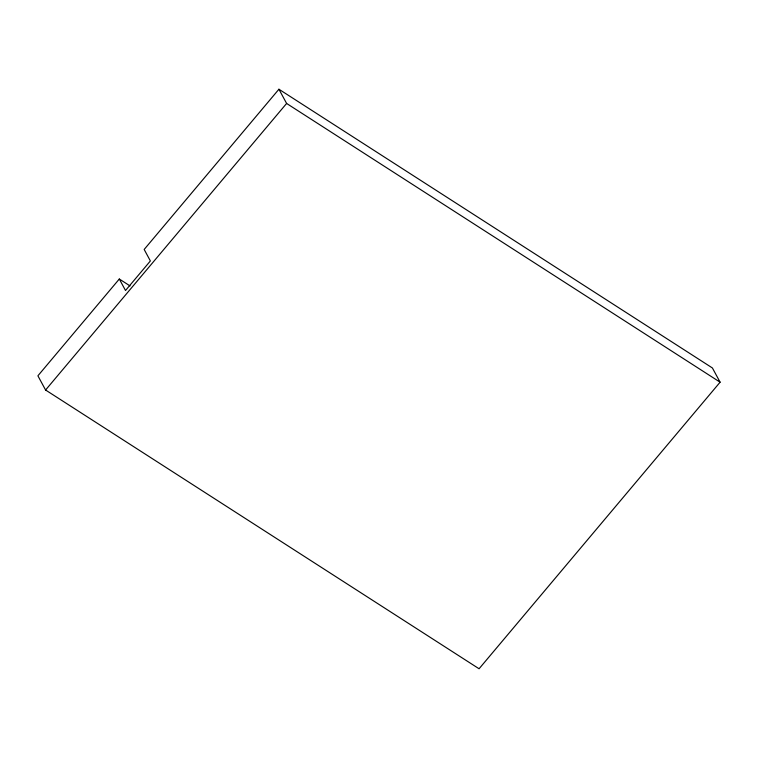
<?xml version="1.0" encoding="UTF-8"?>
<svg xmlns="http://www.w3.org/2000/svg" width="758" height="758" viewBox="0 0 758 758"><rect width="100%" height="100%" fill="white"/><g stroke="black" fill="none" stroke-linecap="round" stroke-linejoin="round"><path stroke-width="1.14" d="M119.309 279.02L37.9 375.807L45.584 390.019L479.075 668.764L720.1 382.193L712.416 367.981L278.925 89.236L144.172 249.458L150.378 260.951L125.515 290.504L119.309 279.02L130.044 285.927M45.584 390.019L286.609 103.448L278.925 89.236M286.609 103.448L720.1 382.193"/></g></svg>
